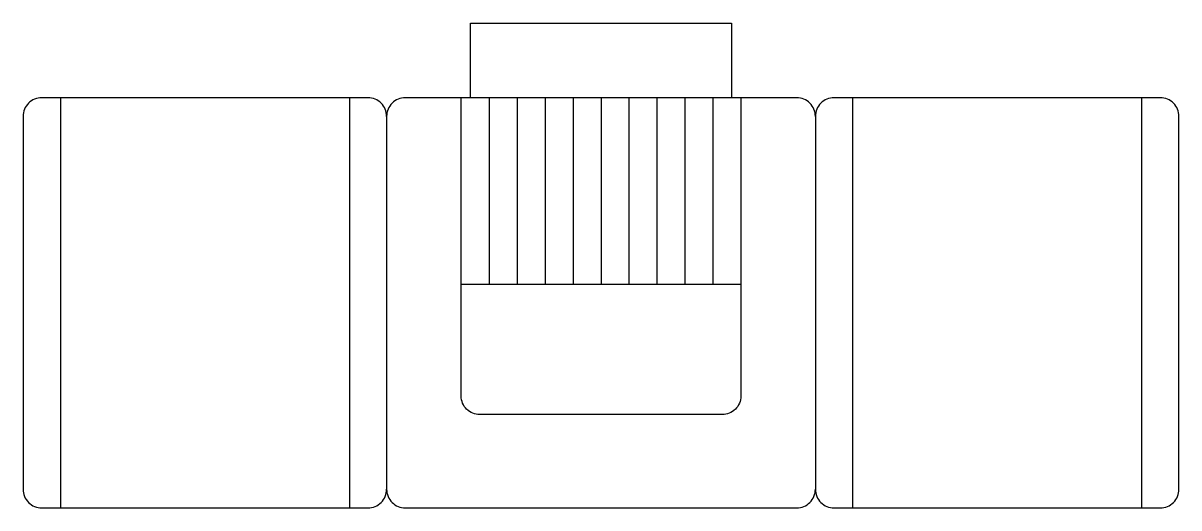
# Model space of a CAD drawing. Header units: millimetres. Extents: x 1284.8 to 1285.42, y 2704.231 to 2704.491.
import ezdxf

# ---------------------------------------------------------------- set-up
doc = ezdxf.new("R2010")
doc.units = ezdxf.units.MM
doc.header["$LTSCALE"] = 10
doc.layers.add('Equipam_audio_vídeo', color=1, linetype='Continuous')

msp = doc.modelspace()

# ---------------------------------------------------------------- linework, layer by layer
at = {"layer": 'Equipam_audio_vídeo'}
for p, q in [((1284.82003, 2704.45067), (1284.82003, 2704.23067)), ((1284.97503, 2704.45067), (1284.97503, 2704.23067)), ((1285.05003, 2704.45067), (1285.05003, 2704.35067)), ((1285.06503, 2704.45067), (1285.06503, 2704.35067)), ((1285.08003, 2704.45067), (1285.08003, 2704.35067)), ((1285.09503, 2704.45067), (1285.09503, 2704.35067)), ((1285.11003, 2704.45067), (1285.11003, 2704.35067)), ((1285.12503, 2704.45067), (1285.12503, 2704.35067)), ((1285.14003, 2704.45067), (1285.14003, 2704.35067)), ((1285.15503, 2704.45067), (1285.15503, 2704.35067)), ((1285.17003, 2704.45067), (1285.17003, 2704.35067)), ((1285.24503, 2704.45067), (1285.24503, 2704.23067)), ((1285.40003, 2704.45067), (1285.40003, 2704.23067)), ((1284.99503, 2704.44067), (1284.99503, 2704.24067)), ((1285.22503, 2704.44067), (1285.22503, 2704.24067)), ((1285.03503, 2704.35067), (1285.18503, 2704.35067))]:
    msp.add_line(p, q, dxfattribs=at)
msp.add_lwpolyline([(1285.04003, 2704.45067), (1285.04003, 2704.49067), (1285.18003, 2704.49067), (1285.18003, 2704.45067)], dxfattribs=at)
msp.add_lwpolyline([(1285.42003, 2704.44067, 0.414214), (1285.41003, 2704.45067), (1285.23503, 2704.45067, 0.414214), (1285.22503, 2704.44067, 0.414214), (1285.21503, 2704.45067), (1285.00503, 2704.45067, 0.414214), (1284.99503, 2704.44067, 0.414214), (1284.98503, 2704.45067), (1284.81003, 2704.45067, 0.414214), (1284.80003, 2704.44067), (1284.80003, 2704.24067, 0.414214), (1284.81003, 2704.23067), (1284.98503, 2704.23067, 0.414214), (1284.99503, 2704.24067, 0.414214), (1285.00503, 2704.23067), (1285.21503, 2704.23067, 0.414214), (1285.22503, 2704.24067, 0.414214), (1285.23503, 2704.23067), (1285.41003, 2704.23067, 0.414214), (1285.42003, 2704.24067)], format="xyb", close=True, dxfattribs=at)
msp.add_lwpolyline([(1285.18503, 2704.45067), (1285.18503, 2704.29067, -0.414214), (1285.17503, 2704.28067), (1285.04503, 2704.28067, -0.414214), (1285.03503, 2704.29067), (1285.03503, 2704.45067)], format="xyb", dxfattribs=at)

doc.saveas('drawing.dxf')
